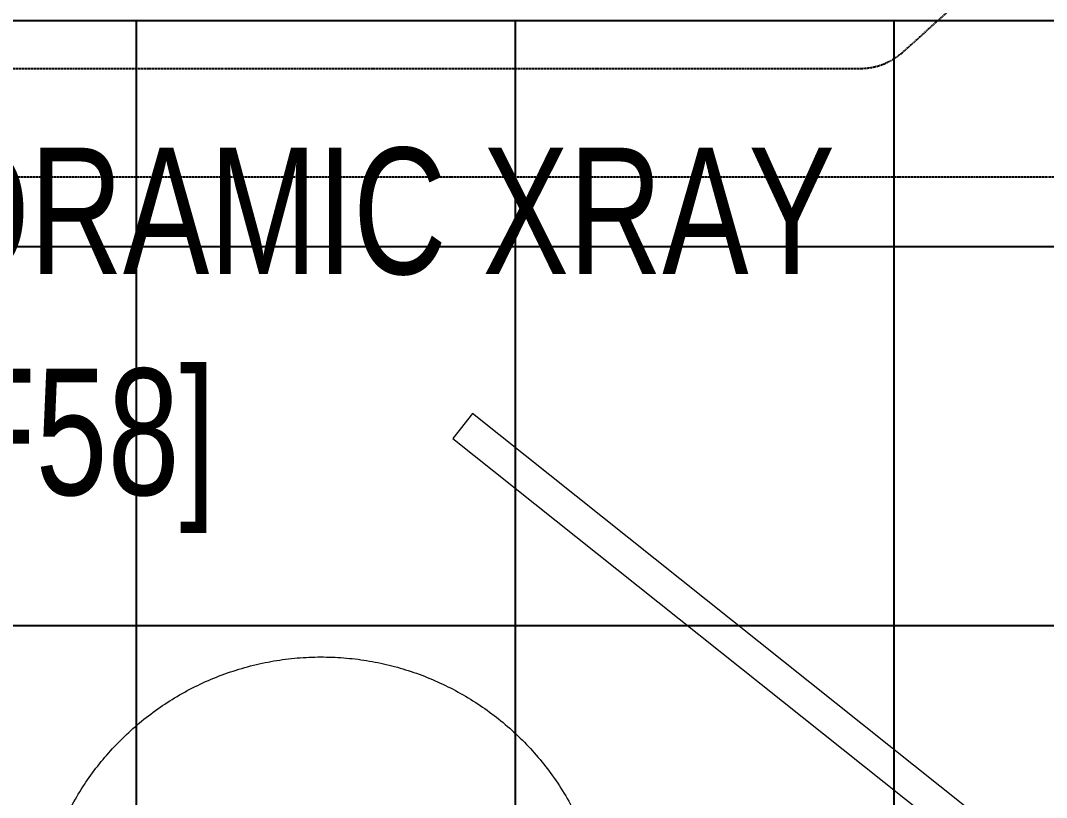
# Model space of a CAD drawing. Extents: x -12260 to 57327, y -29287 to 19916.
# Drawn here: x 20232 to 21857, y 118 to 1348 of the extents above; entities that cross this region are included whole.
import ezdxf

# ---------------------------------------------------------------- set-up
doc = ezdxf.new("R2010")
doc.units = 0
doc.header["$LTSCALE"] = 0.25
for name, pattern in [('01-First Floor-FUR$0$HIDDEN', [9.525, 6.35, -3.175]), ('DASHDOT', [25.4, 12.7, -6.35, 0, -6.35]), ('HIDDEN', [9.525, 6.35, -3.175])]:
    doc.linetypes.add(name, pattern=pattern)
for name, color, linetype, lineweight in [('01-First Floor-FUR$0$72_EGR_BASE_TEXT', 252, 'Continuous', 5), ('01-First Floor-FUR$0$LOADING', 253, 'Continuous', 5), ('01-First Floor-FUR$0$Walls', 251, 'Continuous', 5), ('E-LITE-CLNG-CNDT', 6, 'DASHDOT', 35), ('E-POWR-FLOR-CNDT', 6, 'HIDDEN', 25)]:
    doc.layers.add(name, color=color, linetype=linetype, lineweight=lineweight)
doc.layers.add('01-First Floor-FUR$0$FALSE CEILING', color=251, linetype='Continuous')
doc.styles.add('01-First Floor-FUR$0$X3G_ENTITY_9EC9', font='swisscl.ttf', dxfattribs={"height": 0.2})
doc.styles.add('01-First Floor-FUR$0$X3G_ENTITY_9F38', font='swisscl.ttf', dxfattribs={"height": 0.2})

# ---------------------------------------------------------------- blocks, each defined once
blk = doc.blocks.new('01-First Floor-FUR$0$DE13269-P')
at = {"color": 1, "linetype": '01-First Floor-FUR$0$HIDDEN'}
blk.add_arc((0.6776, -0.65), 0.45, 180, 44.8142, dxfattribs=at)
blk = doc.blocks.new('01-First Floor-FUR$0$XA15872-P')
blk.add_lwpolyline([(0, 0), (1, 0), (1, 0.05), (0, 0.05)], close=True)
blk = doc.blocks.new('01-First Floor-FUR$0$D.131.54.60')
at = {"layer": '01-First Floor-FUR$0$LOADING'}
for name, p, xscale, yscale, zscale, rotation in [('01-First Floor-FUR$0$XA15872-P', (10938.7, 4699.5, 0), 999.9999999999999, 999.9999999999999, 999.9999999999999, 231.4615886572387), ('01-First Floor-FUR$0$DE13269-P', (11800.9, 3000.6), -1000, 1000, 1000, 270)]:
    blk.add_blockref(name, p, dxfattribs=dict(at, xscale=xscale, yscale=yscale, zscale=zscale, rotation=rotation))
blk = doc.blocks.new('01-First Floor-FUR')
at = {"layer": '01-First Floor-FUR$0$FALSE CEILING', "linetype": 'Continuous'}
for p, q in [((20415.6, -810), (20415.6, 1347.6)), ((21015.6, -810), (21015.6, 1347.6)), ((21615.6, -810), (21615.6, 1347.6)), ((19215.6, 990), (23215.6, 990)), ((19215.6, 390), (23215.6, 390))]:
    blk.add_line(p, q, dxfattribs=at)
at = {"layer": '01-First Floor-FUR$0$FALSE CEILING'}
blk.add_lwpolyline([(19215.6, 1347.6), (23215.6, 1347.6), (23215.6, -810), (19215.6, -810)], close=True, dxfattribs=at)
at = {"layer": '01-First Floor-FUR$0$Walls'}
blk.add_line((23215.6, 1347.6, 0), (19215.6, 1347.6, 0), dxfattribs=at)
at = {"layer": '01-First Floor-FUR$0$LOADING', "rotation": 270}
blk.add_blockref('01-First Floor-FUR$0$D.131.54.60', (17030.3, 11040.9, -0.1), dxfattribs=at)
at = {"layer": '01-First Floor-FUR$0$72_EGR_BASE_TEXT', "char_height": 200, "attachment_point": 2}
for s, insert, style in [('PANORAMIC XRAY', (20593.5, 1146.2, 0), '01-First Floor-FUR$0$X3G_ENTITY_9EC9'), ('[OPDF58]', (20085, 796.5), '01-First Floor-FUR$0$X3G_ENTITY_9F38')]:
    blk.add_mtext(s, dxfattribs=dict(at, insert=insert, style=style))

msp = doc.modelspace()

# ---------------------------------------------------------------- linework, layer by layer
at = {"layer": 'E-POWR-FLOR-CNDT', "elevation": 0}
for points in [[(19579.4, 1271.8), (21562.2, 1271.8, 0.184349), (21628.8, 1297.2), (21797.1, 1447.6)], [(19627.4, 1223.9), (19751.1, 1100.1), (22868.1, 1100.1, -0.414214), (22968.1, 1000.1), (22968.1, 245), (23091.8, 121.2)]]:
    msp.add_lwpolyline(points, format="xyb", dxfattribs=at)

# ---------------------------------------------------------------- block references
at = {"layer": 'E-LITE-CLNG-CNDT'}
msp.add_blockref('01-First Floor-FUR', (0, 0), dxfattribs=at)

doc.saveas('drawing.dxf')
